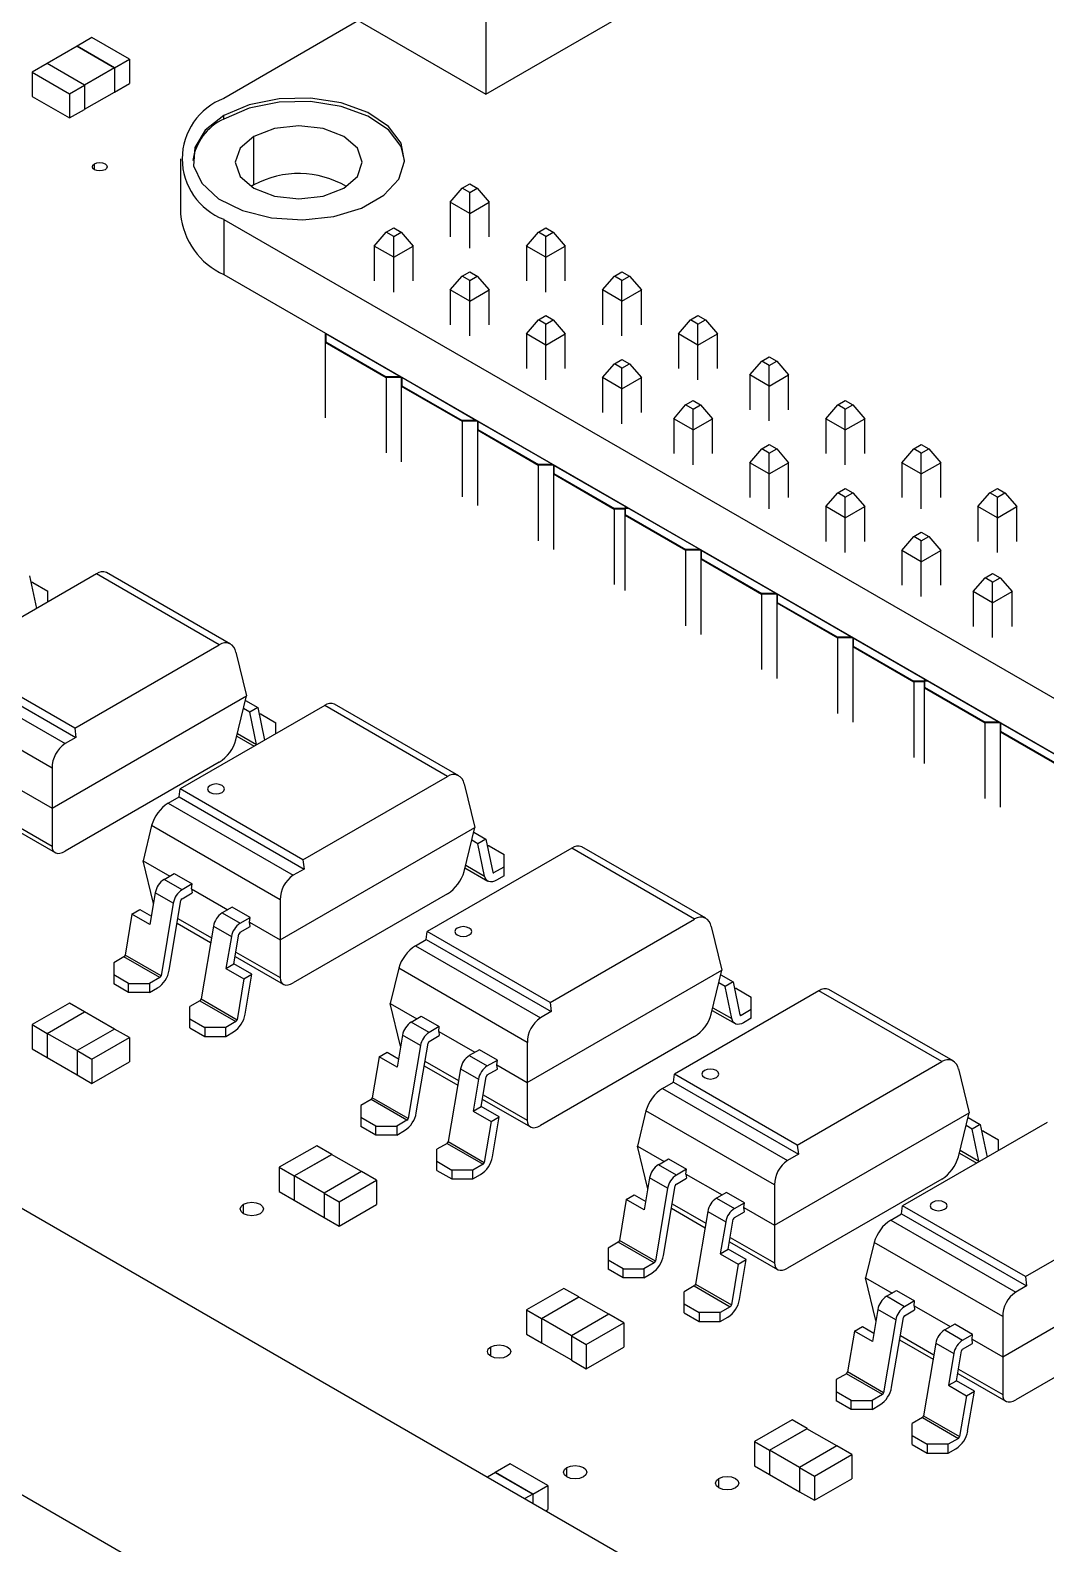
# Model space of a CAD drawing. Header units: millimetres. Extents: x -120 to 67, y -49 to 66.
# Drawn here: x -42.33 to -18.35, y -28.8 to 6.96 of the extents above; entities that cross this region are included whole.
import ezdxf

# ---------------------------------------------------------------- set-up
doc = ezdxf.new("R2010")
doc.units = ezdxf.units.MM

msp = doc.modelspace()

# ---------------------------------------------------------------- linework, layer by layer
at = {"color": 7, "linetype": 'Continuous', "lineweight": 25}
for p, q in [((-31.571, 5.448), (-25.914, 8.714)), ((-34.577, 7.183), (-37.759, 5.346)), ((-35.107, 7.489), (-31.571, 5.448)), ((-31.571, 7.489), (-31.571, 5.448)), ((-41.227, 6.576), (-41.933, 6.168)), ((-40.874, 6.781), (-41.227, 6.577)), ((-41.227, 6.577), (-40.344, 6.067)), ((-41.227, 6.577), (-41.227, 6.575)), ((-40.344, 6.066), (-41.227, 6.576)), ((-39.99, 6.271), (-40.874, 6.781)), ((-41.935, 6.169), (-42.288, 5.965)), ((-41.051, 5.659), (-41.935, 6.169)), ((-40.344, 6.067), (-39.99, 6.271)), ((-39.99, 6.271), (-39.99, 5.699)), ((-42.288, 5.965), (-42.288, 5.393)), ((-42.288, 5.965), (-41.404, 5.455)), ((-40.344, 6.066), (-41.051, 5.659)), ((-40.344, 6.067), (-40.344, 5.495)), ((-40.344, 6.066), (-40.344, 5.496)), ((-42.288, 5.393), (-41.404, 4.883)), ((-41.404, 5.455), (-41.051, 5.659)), ((-41.404, 5.455), (-41.404, 4.883)), ((-41.051, 5.659), (-41.051, 5.087)), ((-41.051, 5.088), (-40.344, 5.496)), ((-40.344, 5.495), (-39.99, 5.699)), ((-40.344, 5.496), (-40.344, 5.495)), ((-41.404, 4.883), (-41.051, 5.087)), ((-37.759, 4.856), (-37.759, 4.938)), ((-37.051, 3.305), (-37.051, 4.448)), ((-40.814, 3.66), (-40.814, 3.803)), ((-38.784, 3.917), (-38.784, 2.611)), ((-37.051, 3.305), (-37.118, 3.264)), ((-32.412, 2.895), (-32.129, 3.222)), ((-32.129, 3.222), (-31.952, 3.324)), ((-31.952, 3.12), (-32.129, 3.222)), ((-31.952, 3.324), (-31.775, 3.222)), ((-31.952, 3.12), (-31.775, 3.222)), ((-31.775, 3.222), (-31.493, 2.895)), ((-31.952, 2.63), (-32.412, 2.895)), ((-32.412, 2.895), (-32.412, 2.071)), ((-31.952, 1.806), (-31.952, 3.12)), ((-31.952, 2.63), (-31.493, 2.895)), ((-31.493, 2.071), (-31.493, 2.895)), ((-37.759, 2.488), (6.082, -22.82)), ((-37.759, 2.488), (-37.759, 1.182)), ((-34.208, 1.858), (-33.925, 2.185)), ((-33.925, 2.185), (-33.748, 2.287)), ((-33.748, 2.083), (-33.925, 2.185)), ((-33.748, 2.287), (-33.571, 2.185)), ((-33.748, 2.083), (-33.571, 2.185)), ((-33.571, 2.185), (-33.289, 1.858)), ((-30.616, 1.858), (-30.333, 2.185)), ((-30.333, 2.185), (-30.156, 2.287)), ((-30.156, 2.083), (-30.333, 2.185)), ((-30.156, 2.287), (-29.979, 2.185)), ((-30.156, 2.083), (-29.979, 2.185)), ((-29.979, 2.185), (-29.697, 1.858)), ((-33.748, 1.593), (-34.208, 1.858)), ((-34.208, 1.858), (-34.208, 1.034)), ((-33.748, 0.769), (-33.748, 2.083)), ((-33.748, 1.593), (-33.289, 1.858)), ((-33.289, 1.034), (-33.289, 1.858)), ((-30.156, 1.593), (-30.616, 1.858)), ((-30.616, 1.858), (-30.616, 1.034)), ((-30.156, 0.769), (-30.156, 2.083)), ((-30.156, 1.593), (-29.697, 1.858)), ((-29.697, 1.034), (-29.697, 1.858)), ((-37.759, 1.182), (6.082, -24.127)), ((-32.412, 0.822), (-32.129, 1.148)), ((-32.129, 1.148), (-31.952, 1.25)), ((-31.952, 1.046), (-32.129, 1.148)), ((-31.952, 1.25), (-31.775, 1.148)), ((-31.952, 1.046), (-31.775, 1.148)), ((-31.775, 1.148), (-31.493, 0.822)), ((-28.82, 0.822), (-28.537, 1.148)), ((-28.537, 1.148), (-28.36, 1.25)), ((-28.36, 1.046), (-28.537, 1.148)), ((-28.36, 1.25), (-28.183, 1.148)), ((-28.36, 1.046), (-28.183, 1.148)), ((-28.183, 1.148), (-27.9, 0.822)), ((-31.952, 0.556), (-32.412, 0.822)), ((-32.412, 0.822), (-32.412, -0.003)), ((-31.952, -0.268), (-31.952, 1.046)), ((-31.952, 0.556), (-31.493, 0.822)), ((-31.493, -0.003), (-31.493, 0.822)), ((-28.36, 0.556), (-28.82, 0.822)), ((-28.82, 0.822), (-28.82, -0.003)), ((-28.36, -0.268), (-28.36, 1.046)), ((-28.36, 0.556), (-27.9, 0.822)), ((-27.9, -0.003), (-27.9, 0.822)), ((-30.616, -0.215), (-30.333, 0.111)), ((-30.333, 0.111), (-30.156, 0.213)), ((-30.156, 0.009), (-30.333, 0.111)), ((-30.156, 0.213), (-29.979, 0.111)), ((-30.156, 0.009), (-29.979, 0.111)), ((-30.156, -1.305), (-30.156, 0.009)), ((-29.979, 0.111), (-29.697, -0.215)), ((-27.024, -0.215), (-26.741, 0.111)), ((-26.741, 0.111), (-26.564, 0.213)), ((-26.564, 0.009), (-26.741, 0.111)), ((-26.564, 0.213), (-26.387, 0.111)), ((-26.564, 0.009), (-26.387, 0.111)), ((-26.564, -1.305), (-26.564, 0.009)), ((-26.387, 0.111), (-26.104, -0.215)), ((-35.365, -0.208), (-35.365, -2.202)), ((-35.365, -0.208), (-35.358, -0.212)), ((-33.562, -1.249), (-35.355, -0.214)), ((-35.355, -0.214), (-35.355, -0.405)), ((-35.355, -0.214), (-35.348, -0.218)), ((-35.185, -0.304), (-35.192, -0.308)), ((-30.156, -0.481), (-30.616, -0.215)), ((-30.616, -0.215), (-30.616, -1.04)), ((-30.156, -0.481), (-29.697, -0.215)), ((-29.697, -1.04), (-29.697, -0.215)), ((-26.564, -0.481), (-27.024, -0.215)), ((-27.024, -0.215), (-27.024, -1.04)), ((-26.564, -0.481), (-26.104, -0.215)), ((-26.104, -1.04), (-26.104, -0.215)), ((-35.355, -0.405), (-35.365, -0.416)), ((-35.365, -0.416), (-33.928, -1.245)), ((-35.355, -0.405), (-33.924, -1.231)), ((-28.82, -1.252), (-28.537, -0.926)), ((-28.537, -0.926), (-28.36, -0.823)), ((-28.36, -1.028), (-28.537, -0.926)), ((-28.36, -0.823), (-28.183, -0.926)), ((-28.36, -1.028), (-28.183, -0.926)), ((-28.36, -2.342), (-28.36, -1.028)), ((-28.183, -0.926), (-27.9, -1.252)), ((-25.341, -1.187), (-25.058, -0.86)), ((-25.058, -0.86), (-24.881, -0.758)), ((-24.881, -0.962), (-25.058, -0.86)), ((-24.881, -0.758), (-24.704, -0.86)), ((-24.881, -0.962), (-24.704, -0.86)), ((-24.881, -2.276), (-24.881, -0.962)), ((-24.704, -0.86), (-24.422, -1.187)), ((-33.924, -1.231), (-33.928, -1.245)), ((-33.569, -1.245), (-33.928, -1.245)), ((-33.928, -1.245), (-33.928, -3.031)), ((-33.593, -1.231), (-33.924, -1.231)), ((-33.569, -1.245), (-33.569, -3.239)), ((-31.766, -2.286), (-33.559, -1.251)), ((-33.559, -1.251), (-33.559, -1.442)), ((-33.559, -1.251), (-33.552, -1.255)), ((-28.36, -1.517), (-28.82, -1.252)), ((-28.82, -1.252), (-28.82, -2.076)), ((-28.36, -1.517), (-27.9, -1.252)), ((-27.9, -2.076), (-27.9, -1.252)), ((-24.881, -1.452), (-25.341, -1.187)), ((-25.341, -1.187), (-25.341, -2.011)), ((-24.881, -1.452), (-24.422, -1.187)), ((-24.422, -2.011), (-24.422, -1.187)), ((-33.559, -1.442), (-33.569, -1.453)), ((-33.569, -1.453), (-32.132, -2.282)), ((-33.559, -1.442), (-32.128, -2.268)), ((-27.137, -2.224), (-26.854, -1.897)), ((-26.854, -1.897), (-26.677, -1.795)), ((-26.677, -1.999), (-26.854, -1.897)), ((-26.677, -1.795), (-26.5, -1.897)), ((-26.677, -1.999), (-26.5, -1.897)), ((-26.677, -3.313), (-26.677, -1.999)), ((-26.5, -1.897), (-26.218, -2.224)), ((-23.545, -2.224), (-23.262, -1.897)), ((-23.262, -1.897), (-23.085, -1.795)), ((-23.085, -1.999), (-23.262, -1.897)), ((-23.085, -1.795), (-22.908, -1.897)), ((-23.085, -1.999), (-22.908, -1.897)), ((-23.085, -3.313), (-23.085, -1.999)), ((-22.908, -1.897), (-22.625, -2.224)), ((-32.128, -2.268), (-32.132, -2.282)), ((-31.773, -2.282), (-32.132, -2.282)), ((-32.132, -2.282), (-32.132, -4.068)), ((-31.797, -2.268), (-32.128, -2.268)), ((-31.773, -2.282), (-31.773, -4.276)), ((-31.763, -2.479), (-31.773, -2.489)), ((-31.773, -2.489), (-30.336, -3.319)), ((-29.97, -3.323), (-31.763, -2.288)), ((-31.763, -2.288), (-31.763, -2.479)), ((-31.763, -2.288), (-31.756, -2.292)), ((-31.763, -2.479), (-30.332, -3.305)), ((-26.677, -2.489), (-27.137, -2.224)), ((-27.137, -2.224), (-27.137, -3.048)), ((-26.677, -2.489), (-26.218, -2.224)), ((-26.218, -3.048), (-26.218, -2.224)), ((-23.085, -2.489), (-23.545, -2.224)), ((-23.545, -2.224), (-23.545, -3.048)), ((-23.085, -2.489), (-22.625, -2.224)), ((-22.625, -3.048), (-22.625, -2.224)), ((-25.058, -2.934), (-24.881, -2.832)), ((-24.881, -2.832), (-24.704, -2.934)), ((-21.466, -2.934), (-21.289, -2.832)), ((-21.289, -2.832), (-21.112, -2.934)), ((-25.341, -3.261), (-25.058, -2.934)), ((-24.881, -3.036), (-25.058, -2.934)), ((-24.881, -3.036), (-24.704, -2.934)), ((-24.881, -4.35), (-24.881, -3.036)), ((-24.704, -2.934), (-24.422, -3.261)), ((-21.749, -3.261), (-21.466, -2.934)), ((-21.289, -3.036), (-21.466, -2.934)), ((-21.289, -3.036), (-21.112, -2.934)), ((-21.289, -4.35), (-21.289, -3.036)), ((-21.112, -2.934), (-20.829, -3.261)), ((-30.332, -3.305), (-30.336, -3.319)), ((-29.977, -3.319), (-30.336, -3.319)), ((-30.336, -3.319), (-30.336, -5.105)), ((-30.001, -3.305), (-30.332, -3.305)), ((-29.977, -3.319), (-29.977, -5.312)), ((-29.967, -3.516), (-29.977, -3.526)), ((-29.977, -3.526), (-28.54, -4.356)), ((-29.967, -3.325), (-29.967, -3.516)), ((-29.967, -3.325), (-29.959, -3.329)), ((-26.491, -5.331), (-29.967, -3.325)), ((-29.967, -3.516), (-28.536, -4.342)), ((-24.881, -3.526), (-25.341, -3.261)), ((-25.341, -3.261), (-25.341, -4.085)), ((-24.881, -3.526), (-24.422, -3.261)), ((-24.422, -4.085), (-24.422, -3.261)), ((-21.289, -3.526), (-21.749, -3.261)), ((-21.749, -3.261), (-21.749, -4.085)), ((-21.289, -3.526), (-20.829, -3.261)), ((-20.829, -4.085), (-20.829, -3.261)), ((-23.262, -3.971), (-23.085, -3.869)), ((-23.085, -3.869), (-22.908, -3.971)), ((-19.67, -3.971), (-19.493, -3.869)), ((-19.493, -3.869), (-19.316, -3.971)), ((-23.545, -4.297), (-23.262, -3.971)), ((-23.085, -4.073), (-23.262, -3.971)), ((-23.085, -4.073), (-22.908, -3.971)), ((-23.085, -5.387), (-23.085, -4.073)), ((-22.908, -3.971), (-22.625, -4.297)), ((-19.953, -4.297), (-19.67, -3.971)), ((-19.493, -4.073), (-19.67, -3.971)), ((-19.493, -4.073), (-19.316, -3.971)), ((-19.493, -5.387), (-19.493, -4.073)), ((-19.316, -3.971), (-19.033, -4.297)), ((-28.536, -4.342), (-28.54, -4.356)), ((-28.294, -4.356), (-28.54, -4.356)), ((-28.54, -4.356), (-28.54, -6.142)), ((-28.205, -4.342), (-28.536, -4.342)), ((-28.294, -4.356), (-28.294, -6.284)), ((-28.284, -4.487), (-28.294, -4.498)), ((-28.294, -4.498), (-26.857, -5.327)), ((-28.284, -4.296), (-28.284, -4.487)), ((-28.284, -4.296), (-28.277, -4.3)), ((-28.284, -4.487), (-26.853, -5.313)), ((-28.114, -4.386), (-28.121, -4.39)), ((-28.001, -4.451), (-28.008, -4.455)), ((-23.085, -4.563), (-23.545, -4.297)), ((-23.545, -4.297), (-23.545, -5.122)), ((-23.085, -4.563), (-22.625, -4.297)), ((-22.625, -5.122), (-22.625, -4.297)), ((-19.493, -4.563), (-19.953, -4.297)), ((-19.953, -4.297), (-19.953, -5.122)), ((-19.493, -4.563), (-19.033, -4.297)), ((-19.033, -5.122), (-19.033, -4.297)), ((-21.466, -5.008), (-21.289, -4.906)), ((-21.289, -4.906), (-21.112, -5.008)), ((-26.853, -5.313), (-26.857, -5.327)), ((-26.498, -5.327), (-26.857, -5.327)), ((-26.857, -5.327), (-26.857, -7.113)), ((-26.522, -5.313), (-26.853, -5.313)), ((-26.498, -5.327), (-26.498, -7.321)), ((-24.695, -6.368), (-26.488, -5.333)), ((-26.488, -5.333), (-26.488, -5.524)), ((-26.488, -5.333), (-26.48, -5.337)), ((-21.749, -5.334), (-21.466, -5.008)), ((-21.289, -5.6), (-21.749, -5.334)), ((-21.749, -5.334), (-21.749, -6.159)), ((-21.289, -5.11), (-21.466, -5.008)), ((-21.289, -5.11), (-21.112, -5.008)), ((-21.289, -6.424), (-21.289, -5.11)), ((-21.289, -5.6), (-20.829, -5.334)), ((-21.112, -5.008), (-20.829, -5.334)), ((-20.829, -6.159), (-20.829, -5.334)), ((-26.488, -5.524), (-26.498, -5.535)), ((-26.498, -5.535), (-25.061, -6.364)), ((-26.488, -5.524), (-25.057, -6.35)), ((-40.768, -5.888), (-44.18, -7.858)), ((-42.348, -5.936), (-42.187, -6.707)), ((-37.867, -7.562), (-40.768, -5.888)), ((-37.602, -7.546), (-40.532, -5.855)), ((-20.066, -6.306), (-19.783, -5.979)), ((-19.783, -5.979), (-19.606, -5.877)), ((-19.606, -6.081), (-19.783, -5.979)), ((-19.606, -5.877), (-19.429, -5.979)), ((-19.606, -6.081), (-19.429, -5.979)), ((-19.429, -5.979), (-19.146, -6.306)), ((-42.27, -6.096), (-42.315, -6.096)), ((-42.27, -6.096), (-41.917, -6.3)), ((-41.917, -6.551), (-41.917, -6.3)), ((-25.057, -6.35), (-25.061, -6.364)), ((-24.702, -6.364), (-25.061, -6.364)), ((-25.061, -6.364), (-25.061, -8.15)), ((-24.726, -6.35), (-25.057, -6.35)), ((-24.702, -6.364), (-24.702, -8.358)), ((-22.899, -7.405), (-24.692, -6.37)), ((-24.692, -6.37), (-24.692, -6.561)), ((-24.692, -6.37), (-24.684, -6.374)), ((-19.606, -6.571), (-20.066, -6.306)), ((-20.066, -6.306), (-20.066, -7.13)), ((-19.606, -7.395), (-19.606, -6.081)), ((-19.606, -6.571), (-19.146, -6.306)), ((-19.146, -7.13), (-19.146, -6.306)), ((-24.692, -6.561), (-24.702, -6.571)), ((-24.702, -6.571), (-23.265, -7.401)), ((-24.692, -6.561), (-23.261, -7.387)), ((-23.261, -7.387), (-23.265, -7.401)), ((-22.905, -7.401), (-23.265, -7.401)), ((-23.265, -7.401), (-23.265, -9.187)), ((-22.93, -7.387), (-23.261, -7.387)), ((-22.905, -7.401), (-22.905, -9.394)), ((-19.42, -9.413), (-22.895, -7.407)), ((-22.895, -7.407), (-22.895, -7.598)), ((-22.895, -7.407), (-22.888, -7.411)), ((-41.28, -9.533), (-44.18, -7.858)), ((-41.28, -9.533), (-37.867, -7.562)), ((-37.474, -7.737), (-37.222, -8.773)), ((-22.895, -7.598), (-22.905, -7.608)), ((-22.905, -7.608), (-21.469, -8.438)), ((-22.895, -7.598), (-21.464, -8.424)), ((-44.461, -8.196), (-41.51, -9.899)), ((-44.205, -8.048), (-41.255, -9.751)), ((-21.464, -8.424), (-21.469, -8.438)), ((-21.223, -8.438), (-21.469, -8.438)), ((-21.469, -8.438), (-21.469, -10.224)), ((-21.134, -8.424), (-21.464, -8.424)), ((-21.223, -8.438), (-21.223, -10.366)), ((-21.213, -8.569), (-21.223, -8.58)), ((-21.223, -8.58), (-19.786, -9.409)), ((-21.213, -8.378), (-21.213, -8.569)), ((-21.213, -8.378), (-21.205, -8.382)), ((-21.213, -8.569), (-19.782, -9.395)), ((-21.043, -8.468), (-21.05, -8.472)), ((-20.93, -8.533), (-20.937, -8.537)), ((-41.818, -10.477), (-44.854, -8.724)), ((-41.818, -11.427), (-37.222, -8.773)), ((-37.474, -9.81), (-37.222, -8.773)), ((-37.248, -8.88), (-36.96, -9.046)), ((-35.379, -8.998), (-38.792, -10.969)), ((-37.148, -9.155), (-37.294, -9.07)), ((-36.96, -9.046), (-37.148, -9.155)), ((-36.989, -9.916), (-37.148, -9.155)), ((-36.96, -9.046), (-36.799, -9.818)), ((-36.882, -9.206), (-36.927, -9.206)), ((-36.882, -9.206), (-36.529, -9.41)), ((-32.479, -10.673), (-35.379, -8.998)), ((-32.214, -10.657), (-35.144, -8.965)), ((-41.28, -9.533), (-41.255, -9.751)), ((-36.529, -9.662), (-36.529, -9.41)), ((-19.782, -9.395), (-19.786, -9.409)), ((-19.427, -9.409), (-19.786, -9.409)), ((-19.786, -9.409), (-19.786, -11.195)), ((-19.451, -9.395), (-19.782, -9.395)), ((-19.427, -9.409), (-19.427, -11.403)), ((-19.417, -9.606), (-19.427, -9.617)), ((-19.427, -9.617), (-17.99, -10.446)), ((-17.624, -10.45), (-19.417, -9.415)), ((-19.417, -9.415), (-19.417, -9.606)), ((-19.417, -9.415), (-19.409, -9.419)), ((-19.417, -9.606), (-17.986, -10.432)), ((-41.255, -9.751), (-41.51, -9.899)), ((-37.453, -9.722), (-37.043, -9.959)), ((-37.437, -9.658), (-36.989, -9.916)), ((-36.987, -9.926), (-36.989, -9.916)), ((-37.867, -10.339), (-41.51, -12.442)), ((-41.818, -10.477), (-41.818, -12.318)), ((-35.892, -12.643), (-32.479, -10.673)), ((-42.539, -11.01), (-41.818, -11.427)), ((-38.817, -11.158), (-38.792, -10.969)), ((-35.892, -12.643), (-38.792, -10.969)), ((-32.086, -10.847), (-31.833, -11.884)), ((-39.073, -11.306), (-38.817, -11.158)), ((-39.073, -11.306), (-36.122, -13.009)), ((-38.817, -11.158), (-35.867, -12.862)), ((-42.863, -11.714), (-41.818, -12.318)), ((-42.881, -11.82), (-41.746, -12.475)), ((-39.466, -11.835), (-39.668, -12.667)), ((-36.43, -13.588), (-39.466, -11.835)), ((-36.43, -14.537), (-31.833, -11.884)), ((-32.086, -12.92), (-31.833, -11.884)), ((-31.859, -11.991), (-31.572, -12.157)), ((-31.572, -12.157), (-31.76, -12.265)), ((-31.572, -12.157), (-31.409, -12.936)), ((-29.542, -12.368), (-32.955, -14.338)), ((-31.76, -12.265), (-31.906, -12.181)), ((-31.601, -13.027), (-31.76, -12.265)), ((-31.494, -12.317), (-31.538, -12.317)), ((-31.494, -12.317), (-31.141, -12.521)), ((-26.642, -14.043), (-29.542, -12.368)), ((-26.377, -14.026), (-29.307, -12.335)), ((-39.668, -12.667), (-39.039, -13.031)), ((-39.422, -13.678), (-39.668, -12.667)), ((-35.867, -12.862), (-36.122, -13.009)), ((-35.892, -12.643), (-35.867, -12.862)), ((-32.065, -12.833), (-31.524, -13.145)), ((-32.049, -12.768), (-31.601, -13.027)), ((-31.381, -12.946), (-31.141, -12.807)), ((-31.141, -13.019), (-31.141, -12.521)), ((-39.172, -13.107), (-38.934, -12.97)), ((-38.747, -13.352), (-39.172, -13.107)), ((-38.934, -12.97), (-38.51, -13.215)), ((-38.51, -13.215), (-38.747, -13.352)), ((-38.523, -13.329), (-38.51, -13.215)), ((-31.411, -12.929), (-31.381, -12.946)), ((-31.141, -13.019), (-31.324, -13.125)), ((-39.379, -13.421), (-39.506, -14.173)), ((-38.955, -13.665), (-39.379, -13.421)), ((-38.747, -13.565), (-38.51, -13.427)), ((-38.523, -13.329), (-37.667, -13.823)), ((-38.523, -13.329), (-38.51, -13.427)), ((-36.43, -13.588), (-36.43, -15.428)), ((-32.479, -13.449), (-36.122, -15.553)), ((-39.93, -13.928), (-40.093, -14.895)), ((-39.93, -13.928), (-39.742, -13.82)), ((-39.506, -14.173), (-39.93, -13.928)), ((-39.742, -13.82), (-39.472, -13.975)), ((-38.955, -13.665), (-39.244, -15.385)), ((-39.052, -15.255), (-38.775, -13.606)), ((-37.562, -13.762), (-37.8, -13.899)), ((-37.8, -13.899), (-37.376, -14.144)), ((-37.138, -14.007), (-37.562, -13.762)), ((-38.865, -14.139), (-38.072, -14.596)), ((-38.847, -14.033), (-38.054, -14.49)), ((-38.007, -14.212), (-38.297, -15.932)), ((-38.007, -14.212), (-37.583, -14.457)), ((-37.376, -14.144), (-37.138, -14.007)), ((-37.376, -14.356), (-37.138, -14.219)), ((-37.151, -14.121), (-37.138, -14.007)), ((-37.151, -14.121), (-36.43, -14.537)), ((-37.138, -14.219), (-37.151, -14.121)), ((-30.054, -16.013), (-26.642, -14.043)), ((-26.249, -14.217), (-25.996, -15.253)), ((-37.583, -14.457), (-37.71, -15.21)), ((-37.522, -15.102), (-37.403, -14.398)), ((-33.236, -14.676), (-32.98, -14.528)), ((-32.98, -14.528), (-32.955, -14.338)), ((-32.98, -14.528), (-30.03, -16.231)), ((-30.054, -16.013), (-32.955, -14.338)), ((-40.12, -14.937), (-40.361, -15.076)), ((-39.272, -15.427), (-40.12, -14.937)), ((-39.244, -15.385), (-40.093, -14.895)), ((-37.493, -14.931), (-36.358, -15.586)), ((-37.475, -14.825), (-36.43, -15.428)), ((-33.236, -14.676), (-30.285, -16.379)), ((-40.361, -15.076), (-40.361, -15.574)), ((-40.008, -15.566), (-40.361, -15.362)), ((-37.71, -15.21), (-37.522, -15.102)), ((-37.71, -15.21), (-37.285, -15.455)), ((-37.097, -15.346), (-37.522, -15.102)), ((-37.285, -15.455), (-37.097, -15.346)), ((-37.256, -16.291), (-37.097, -15.346)), ((-33.628, -15.205), (-33.831, -16.037)), ((-30.593, -16.957), (-33.628, -15.205)), ((-30.593, -17.907), (-25.996, -15.253)), ((-26.249, -16.29), (-25.996, -15.253)), ((-26.022, -15.36), (-25.735, -15.526)), ((-40.008, -15.778), (-40.361, -15.574)), ((-40.008, -15.566), (-39.513, -15.566)), ((-40.008, -15.778), (-40.008, -15.566)), ((-39.272, -15.427), (-39.513, -15.566)), ((-39.513, -15.566), (-39.513, -15.778)), ((-39.513, -15.778), (-39.329, -15.672)), ((-37.285, -15.455), (-37.448, -16.422)), ((-25.923, -15.635), (-26.069, -15.551)), ((-25.735, -15.526), (-25.923, -15.635)), ((-25.764, -16.396), (-25.923, -15.635)), ((-25.735, -15.526), (-25.572, -16.305)), ((-25.657, -15.686), (-25.701, -15.686)), ((-25.657, -15.686), (-25.303, -15.89)), ((-20.54, -17.396), (-23.47, -15.705)), ((-41.404, -16.029), (-42.288, -16.539)), ((-41.051, -16.233), (-41.404, -16.029)), ((-39.513, -15.778), (-40.008, -15.778)), ((-38.324, -15.974), (-38.565, -16.113)), ((-38.324, -15.974), (-37.476, -16.464)), ((-38.297, -15.932), (-37.448, -16.422)), ((-33.831, -16.037), (-33.202, -16.4)), ((-33.585, -17.048), (-33.831, -16.037)), ((-30.054, -16.013), (-30.03, -16.231)), ((-23.705, -15.738), (-27.118, -17.708)), ((-25.303, -16.389), (-25.303, -15.89)), ((-20.804, -17.412), (-23.705, -15.738)), ((-41.935, -16.744), (-41.051, -16.233)), ((-41.934, -16.744), (-41.051, -16.235)), ((-41.051, -16.233), (-41.051, -16.235)), ((-40.345, -16.642), (-41.051, -16.235)), ((-38.565, -16.611), (-38.565, -16.113)), ((-38.565, -16.399), (-38.212, -16.603)), ((-33.334, -16.477), (-33.097, -16.34)), ((-33.097, -16.34), (-32.673, -16.585)), ((-30.03, -16.231), (-30.285, -16.379)), ((-26.227, -16.203), (-25.687, -16.514)), ((-26.212, -16.138), (-25.764, -16.396)), ((-25.573, -16.299), (-25.544, -16.315)), ((-25.544, -16.315), (-25.303, -16.176)), ((-25.303, -16.389), (-25.487, -16.495)), ((-42.288, -16.539), (-42.288, -17.111)), ((-42.288, -16.539), (-41.935, -16.744)), ((-41.935, -16.744), (-41.935, -17.315)), ((-41.227, -17.152), (-41.934, -16.744)), ((-41.934, -16.744), (-41.934, -17.315)), ((-40.344, -16.642), (-41.227, -17.152)), ((-39.99, -16.846), (-40.344, -16.642)), ((-38.565, -16.611), (-38.212, -16.815)), ((-38.212, -16.603), (-38.212, -16.815)), ((-37.717, -16.603), (-38.212, -16.603)), ((-37.476, -16.464), (-37.717, -16.603)), ((-37.717, -16.815), (-37.717, -16.603)), ((-37.717, -16.815), (-37.533, -16.709)), ((-33.542, -16.79), (-33.668, -17.543)), ((-33.118, -17.035), (-33.542, -16.79)), ((-32.91, -16.722), (-33.334, -16.477)), ((-32.673, -16.585), (-32.91, -16.722)), ((-32.91, -16.934), (-32.673, -16.797)), ((-32.686, -16.698), (-32.673, -16.585)), ((-32.686, -16.698), (-31.83, -17.192)), ((-32.686, -16.698), (-32.673, -16.797)), ((-42.288, -17.111), (-41.935, -17.315)), ((-41.227, -17.152), (-40.874, -17.356)), ((-41.227, -17.152), (-41.227, -17.723)), ((-40.874, -17.356), (-39.99, -16.846)), ((-39.99, -16.846), (-39.99, -17.417)), ((-38.212, -16.815), (-37.717, -16.815)), ((-33.118, -17.035), (-33.407, -18.755)), ((-33.215, -18.624), (-32.938, -16.976)), ((-31.725, -17.132), (-31.963, -17.269)), ((-31.301, -17.377), (-31.725, -17.132)), ((-30.593, -16.957), (-30.593, -18.798)), ((-26.642, -16.819), (-30.285, -18.922)), ((-41.935, -17.315), (-41.934, -17.315)), ((-41.934, -17.315), (-41.227, -17.723)), ((-40.874, -17.356), (-40.874, -17.927)), ((-40.874, -17.927), (-39.99, -17.417)), ((-34.093, -17.298), (-34.255, -18.265)), ((-34.093, -17.298), (-33.905, -17.189)), ((-33.668, -17.543), (-34.093, -17.298)), ((-33.905, -17.189), (-33.635, -17.345)), ((-33.027, -17.508), (-32.235, -17.966)), ((-33.01, -17.402), (-32.217, -17.86)), ((-31.963, -17.269), (-31.538, -17.514)), ((-31.538, -17.514), (-31.301, -17.377)), ((-31.314, -17.49), (-31.301, -17.377)), ((-31.314, -17.49), (-30.593, -17.907)), ((-31.301, -17.589), (-31.314, -17.49)), ((-24.217, -19.383), (-20.804, -17.412)), ((-41.227, -17.723), (-40.874, -17.927)), ((-32.17, -17.582), (-32.459, -19.302)), ((-32.17, -17.582), (-31.746, -17.827)), ((-31.746, -17.827), (-31.872, -18.58)), ((-31.684, -18.471), (-31.566, -17.768)), ((-31.538, -17.726), (-31.301, -17.589)), ((-27.143, -17.898), (-27.118, -17.708)), ((-24.217, -19.383), (-27.118, -17.708)), ((-20.411, -17.586), (-20.159, -18.623)), ((-31.638, -18.194), (-30.593, -18.798)), ((-27.398, -18.045), (-27.143, -17.898)), ((-27.398, -18.045), (-24.448, -19.749)), ((-27.143, -17.898), (-24.192, -19.601)), ((-46.669, -18.488), (-18.384, -34.816)), ((-34.283, -18.307), (-34.524, -18.446)), ((-34.524, -18.446), (-34.524, -18.944)), ((-33.435, -18.797), (-34.283, -18.307)), ((-33.407, -18.755), (-34.255, -18.265)), ((-31.872, -18.58), (-31.684, -18.471)), ((-31.872, -18.58), (-31.448, -18.825)), ((-31.26, -18.716), (-31.684, -18.471)), ((-31.656, -18.3), (-30.521, -18.956)), ((-27.791, -18.574), (-27.994, -19.407)), ((-24.755, -20.327), (-27.791, -18.574)), ((-34.17, -18.936), (-34.524, -18.732)), ((-34.17, -19.148), (-34.524, -18.944)), ((-34.17, -19.148), (-34.17, -18.936)), ((-34.17, -18.936), (-33.675, -18.936)), ((-33.435, -18.797), (-33.675, -18.936)), ((-33.675, -18.936), (-33.675, -19.148)), ((-31.448, -18.825), (-31.611, -19.792)), ((-31.448, -18.825), (-31.26, -18.716)), ((-31.419, -19.661), (-31.26, -18.716)), ((-24.755, -21.276), (-20.159, -18.623)), ((-18.317, -18.848), (-21.73, -20.819)), ((-20.411, -19.66), (-20.159, -18.623)), ((-20.086, -19.005), (-20.231, -18.92)), ((-20.185, -18.73), (-19.897, -18.896)), ((-19.897, -18.896), (-20.086, -19.005)), ((-19.897, -18.896), (-19.736, -19.668)), ((-33.675, -19.148), (-34.17, -19.148)), ((-33.675, -19.148), (-33.492, -19.042)), ((-32.459, -19.302), (-31.611, -19.792)), ((-19.927, -19.766), (-20.086, -19.005)), ((-19.82, -19.056), (-19.864, -19.056)), ((-19.82, -19.056), (-19.466, -19.26)), ((-19.466, -19.512), (-19.466, -19.26)), ((-35.567, -19.399), (-36.451, -19.909)), ((-36.097, -20.113), (-35.213, -19.603)), ((-36.097, -20.114), (-35.214, -19.604)), ((-35.213, -19.603), (-35.567, -19.399)), ((-34.508, -20.012), (-35.214, -19.604)), ((-35.213, -19.603), (-35.213, -19.605)), ((-32.487, -19.344), (-32.728, -19.483)), ((-32.728, -19.981), (-32.728, -19.483)), ((-32.487, -19.344), (-31.639, -19.833)), ((-27.994, -19.407), (-27.365, -19.77)), ((-27.748, -20.417), (-27.994, -19.407)), ((-24.192, -19.601), (-24.448, -19.749)), ((-24.217, -19.383), (-24.192, -19.601)), ((-20.39, -19.572), (-19.98, -19.809)), ((-20.374, -19.508), (-19.927, -19.766)), ((-36.451, -19.909), (-36.097, -20.113)), ((-36.451, -19.909), (-36.451, -20.481)), ((-34.506, -20.011), (-35.39, -20.522)), ((-34.153, -20.215), (-34.506, -20.011)), ((-32.728, -19.768), (-32.374, -19.973)), ((-32.728, -19.981), (-32.374, -20.185)), ((-32.374, -19.973), (-32.374, -20.185)), ((-31.879, -19.973), (-32.374, -19.973)), ((-31.639, -19.833), (-31.879, -19.973)), ((-31.879, -20.185), (-31.879, -19.973)), ((-27.497, -19.847), (-27.26, -19.71)), ((-27.073, -20.092), (-27.497, -19.847)), ((-27.26, -19.71), (-26.835, -19.955)), ((-26.835, -19.955), (-27.073, -20.092)), ((-26.848, -20.068), (-26.835, -19.955)), ((-19.924, -19.776), (-19.927, -19.766)), ((-36.097, -20.113), (-36.097, -20.685)), ((-36.097, -20.114), (-36.097, -20.684)), ((-35.39, -20.522), (-36.097, -20.114)), ((-35.037, -20.726), (-34.153, -20.215)), ((-34.153, -20.215), (-34.153, -20.787)), ((-32.374, -20.185), (-31.879, -20.185)), ((-31.879, -20.185), (-31.696, -20.079)), ((-27.705, -20.16), (-27.831, -20.913)), ((-27.28, -20.405), (-27.705, -20.16)), ((-27.378, -21.994), (-27.101, -20.346)), ((-27.073, -20.304), (-26.835, -20.167)), ((-26.848, -20.068), (-25.993, -20.562)), ((-26.848, -20.068), (-26.835, -20.167)), ((-24.755, -20.327), (-24.755, -22.167)), ((-20.804, -20.189), (-24.448, -22.292)), ((-36.451, -20.481), (-36.097, -20.685)), ((-36.097, -20.684), (-35.39, -21.092)), ((-36.097, -20.685), (-36.097, -20.684)), ((-35.39, -20.522), (-35.037, -20.726)), ((-35.39, -20.522), (-35.39, -21.093)), ((-35.037, -20.726), (-35.037, -21.297)), ((-28.256, -20.668), (-28.418, -21.635)), ((-28.256, -20.668), (-28.068, -20.559)), ((-27.831, -20.913), (-28.256, -20.668)), ((-28.068, -20.559), (-27.798, -20.715)), ((-27.28, -20.405), (-27.57, -22.125)), ((-25.888, -20.502), (-26.126, -20.639)), ((-26.126, -20.639), (-25.701, -20.884)), ((-25.464, -20.747), (-25.888, -20.502)), ((-18.829, -22.493), (-15.416, -20.523)), ((-37.293, -21.005), (-37.293, -20.781)), ((-35.39, -21.093), (-35.037, -21.297)), ((-35.037, -21.297), (-34.153, -20.787)), ((-27.19, -20.878), (-26.397, -21.336)), ((-27.172, -20.772), (-26.38, -21.23)), ((-26.333, -20.952), (-26.622, -22.672)), ((-26.333, -20.952), (-25.909, -21.197)), ((-25.701, -20.884), (-25.464, -20.747)), ((-25.701, -21.096), (-25.464, -20.959)), ((-25.477, -20.86), (-25.464, -20.747)), ((-25.477, -20.86), (-24.755, -21.276)), ((-25.464, -20.959), (-25.477, -20.86)), ((-22.01, -21.156), (-21.755, -21.008)), ((-21.755, -21.008), (-21.73, -20.819)), ((-21.755, -21.008), (-18.804, -22.712)), ((-18.829, -22.493), (-21.73, -20.819)), ((-25.909, -21.197), (-26.035, -21.95)), ((-25.847, -21.841), (-25.729, -21.138)), ((-22.01, -21.156), (-19.06, -22.859)), ((-24.748, -37.919), (-53.033, -21.591)), ((-28.446, -21.677), (-28.687, -21.816)), ((-27.597, -22.166), (-28.446, -21.677)), ((-27.57, -22.125), (-28.418, -21.635)), ((-25.818, -21.67), (-24.683, -22.325)), ((-25.801, -21.564), (-24.755, -22.167)), ((-22.403, -21.685), (-22.606, -22.517)), ((-19.367, -23.437), (-22.403, -21.685)), ((-19.367, -24.387), (-14.771, -21.734)), ((-28.687, -21.816), (-28.687, -22.314)), ((-28.333, -22.305), (-28.687, -22.101)), ((-27.597, -22.166), (-27.838, -22.305)), ((-26.035, -21.95), (-25.847, -21.841)), ((-26.035, -21.95), (-25.611, -22.194)), ((-25.423, -22.086), (-25.847, -21.841)), ((-25.611, -22.194), (-25.423, -22.086)), ((-25.582, -23.031), (-25.423, -22.086)), ((-28.333, -22.518), (-28.687, -22.314)), ((-28.333, -22.305), (-27.838, -22.305)), ((-28.333, -22.518), (-28.333, -22.305)), ((-27.838, -22.518), (-28.333, -22.518)), ((-27.838, -22.305), (-27.838, -22.518)), ((-27.838, -22.518), (-27.655, -22.412)), ((-25.611, -22.194), (-25.774, -23.161)), ((-22.606, -22.517), (-21.976, -22.881)), ((-22.36, -23.528), (-22.606, -22.517)), ((-18.829, -22.493), (-18.804, -22.712)), ((-29.73, -22.769), (-30.614, -23.279)), ((-29.376, -22.973), (-29.73, -22.769)), ((-26.65, -22.713), (-26.891, -22.852)), ((-26.891, -23.35), (-26.891, -22.852)), ((-26.65, -22.713), (-25.801, -23.203)), ((-26.622, -22.672), (-25.774, -23.161)), ((-22.109, -22.957), (-21.872, -22.82)), ((-21.872, -22.82), (-21.447, -23.065)), ((-18.804, -22.712), (-19.06, -22.859)), ((-30.26, -23.483), (-29.376, -22.973)), ((-30.259, -23.483), (-29.377, -22.974)), ((-28.671, -23.382), (-29.377, -22.974)), ((-29.376, -22.973), (-29.376, -22.974)), ((-26.891, -23.138), (-26.537, -23.342)), ((-25.801, -23.203), (-26.042, -23.342)), ((-21.685, -23.202), (-22.109, -22.957)), ((-21.447, -23.065), (-21.685, -23.202)), ((-21.46, -23.179), (-21.447, -23.065)), ((-21.46, -23.179), (-20.605, -23.673)), ((-21.46, -23.179), (-21.447, -23.277)), ((-30.614, -23.279), (-30.614, -23.851)), ((-30.614, -23.279), (-30.26, -23.483)), ((-30.26, -23.483), (-30.26, -24.055)), ((-30.259, -23.483), (-30.259, -24.054)), ((-29.553, -23.891), (-30.259, -23.483)), ((-28.669, -23.381), (-29.553, -23.891)), ((-29.2, -24.095), (-28.316, -23.585)), ((-28.316, -23.585), (-28.669, -23.381)), ((-28.316, -23.585), (-28.316, -24.157)), ((-26.891, -23.35), (-26.537, -23.555)), ((-26.042, -23.342), (-26.537, -23.342)), ((-26.537, -23.342), (-26.537, -23.555)), ((-26.537, -23.555), (-26.042, -23.555)), ((-26.042, -23.555), (-26.042, -23.342)), ((-26.042, -23.555), (-25.858, -23.448)), ((-22.317, -23.27), (-22.443, -24.023)), ((-21.892, -23.515), (-22.317, -23.27)), ((-21.892, -23.515), (-22.182, -25.235)), ((-21.99, -25.105), (-21.713, -23.456)), ((-21.685, -23.415), (-21.447, -23.277)), ((-19.367, -23.437), (-19.367, -25.278)), ((-15.416, -23.299), (-19.06, -25.403)), ((-30.614, -23.851), (-30.26, -24.055)), ((-29.553, -23.891), (-29.2, -24.095)), ((-29.553, -23.891), (-29.553, -24.463)), ((-22.867, -23.778), (-23.03, -24.745)), ((-22.867, -23.778), (-22.679, -23.67)), ((-22.443, -24.023), (-22.867, -23.778)), ((-22.679, -23.67), (-22.41, -23.825)), ((-21.784, -23.883), (-20.991, -24.34)), ((-20.5, -23.612), (-20.737, -23.749)), ((-20.737, -23.749), (-20.313, -23.994)), ((-20.076, -23.857), (-20.5, -23.612)), ((-20.313, -23.994), (-20.076, -23.857)), ((-20.088, -23.971), (-20.076, -23.857)), ((-31.455, -24.375), (-31.455, -24.151)), ((-30.26, -24.055), (-30.259, -24.054)), ((-30.259, -24.054), (-29.553, -24.462)), ((-29.2, -24.095), (-29.2, -24.667)), ((-29.2, -24.667), (-28.316, -24.157)), ((-21.802, -23.989), (-21.009, -24.446)), ((-20.945, -24.062), (-21.234, -25.782)), ((-20.945, -24.062), (-20.52, -24.307)), ((-20.52, -24.307), (-20.647, -25.06)), ((-20.459, -24.951), (-20.341, -24.248)), ((-20.313, -24.206), (-20.076, -24.069)), ((-20.088, -23.971), (-19.367, -24.387)), ((-20.076, -24.069), (-20.088, -23.971)), ((-29.553, -24.463), (-29.2, -24.667)), ((-23.058, -24.787), (-23.299, -24.926)), ((-23.299, -24.926), (-23.299, -25.424)), ((-22.209, -25.277), (-23.058, -24.787)), ((-22.182, -25.235), (-23.03, -24.745)), ((-20.647, -25.06), (-20.459, -24.951)), ((-20.035, -25.196), (-20.459, -24.951)), ((-20.43, -24.781), (-19.295, -25.436)), ((-20.412, -24.675), (-19.367, -25.278)), ((-22.945, -25.416), (-23.299, -25.212)), ((-22.209, -25.277), (-22.45, -25.416)), ((-20.647, -25.06), (-20.223, -25.305)), ((-20.223, -25.305), (-20.386, -26.272)), ((-20.223, -25.305), (-20.035, -25.196)), ((-20.194, -26.141), (-20.035, -25.196)), ((-22.945, -25.628), (-23.299, -25.424)), ((-22.945, -25.416), (-22.45, -25.416)), ((-22.945, -25.628), (-22.945, -25.416)), ((-22.45, -25.628), (-22.945, -25.628)), ((-22.45, -25.416), (-22.45, -25.628)), ((-22.45, -25.628), (-22.266, -25.522)), ((-24.342, -25.879), (-25.226, -26.389)), ((-24.872, -26.594), (-23.988, -26.083)), ((-24.871, -26.594), (-23.989, -26.085)), ((-23.988, -26.083), (-24.342, -25.879)), ((-23.282, -26.492), (-23.989, -26.085)), ((-23.988, -26.083), (-23.988, -26.085)), ((-21.262, -25.824), (-21.503, -25.963)), ((-21.503, -26.461), (-21.503, -25.963)), ((-21.262, -25.824), (-20.413, -26.314)), ((-21.234, -25.782), (-20.386, -26.272)), ((-25.226, -26.389), (-25.226, -26.961)), ((-25.226, -26.389), (-24.872, -26.594)), ((-21.503, -26.249), (-21.149, -26.453)), ((-21.503, -26.461), (-21.149, -26.665)), ((-21.149, -26.453), (-21.149, -26.665)), ((-20.654, -26.453), (-21.149, -26.453)), ((-20.413, -26.314), (-20.654, -26.453)), ((-20.654, -26.665), (-20.654, -26.453)), ((-24.872, -26.594), (-24.872, -27.165)), ((-24.871, -26.594), (-24.871, -27.165)), ((-24.165, -27.002), (-24.871, -26.594)), ((-23.281, -26.491), (-24.165, -27.002)), ((-23.811, -27.206), (-22.927, -26.696)), ((-22.927, -26.696), (-23.281, -26.491)), ((-22.927, -26.696), (-22.927, -27.267)), ((-21.149, -26.665), (-20.654, -26.665)), ((-20.654, -26.665), (-20.47, -26.559)), ((-31.348, -27.121), (-31.531, -27.227)), ((-30.996, -26.916), (-31.349, -27.12)), ((-31.349, -27.12), (-30.465, -27.63)), ((-31.349, -27.12), (-31.349, -27.122)), ((-30.466, -27.631), (-31.348, -27.121)), ((-30.112, -27.426), (-30.996, -26.916)), ((-29.659, -27.226), (-29.659, -27.002)), ((-25.226, -26.961), (-24.872, -27.165)), ((-24.872, -27.165), (-24.871, -27.165)), ((-24.871, -27.165), (-24.165, -27.573)), ((-24.165, -27.002), (-23.811, -27.206)), ((-24.165, -27.002), (-24.165, -27.573)), ((-30.465, -27.63), (-30.112, -27.426)), ((-30.112, -27.426), (-30.112, -27.998)), ((-26.067, -27.485), (-26.067, -27.261)), ((-23.811, -27.206), (-23.811, -27.777)), ((-23.811, -27.777), (-22.927, -27.267)), ((-30.466, -27.631), (-30.649, -27.736)), ((-30.466, -27.631), (-30.466, -27.842)), ((-30.465, -27.63), (-30.465, -27.842)), ((-24.165, -27.573), (-23.811, -27.777)), ((-30.154, -28.022), (-30.112, -27.998))]:
    msp.add_line(p, q, dxfattribs=at)
at = {"color": 7, "linetype": 'Continuous', "lineweight": 25, "flags": 128}
for points in [[(-37.759, 4.938), (-38.201, 4.592), (-38.447, 4.185), (-38.475, 3.756), (-38.282, 3.34), (-37.886, 2.976), (-37.321, 2.695), (-36.638, 2.523), (-35.897, 2.475), (-35.165, 2.555), (-34.506, 2.756), (-33.979, 3.06), (-33.631, 3.441), (-33.492, 3.863), (-33.576, 4.291), (-33.874, 4.685), (-34.36, 5.011), (-34.991, 5.24), (-35.711, 5.351), (-36.456, 5.335), (-37.159, 5.193), (-37.759, 4.938)], [(-33.492, 3.876), (-33.576, 4.209), (-33.874, 4.603), (-34.36, 4.929), (-34.991, 5.158), (-35.711, 5.27), (-36.456, 5.254), (-37.159, 5.112), (-37.759, 4.856)], [(-37.051, 4.448), (-37.377, 4.167), (-37.491, 3.836), (-37.377, 3.504), (-37.051, 3.223), (-36.565, 3.036), (-35.991, 2.97), (-35.417, 3.036), (-34.93, 3.223), (-34.605, 3.504), (-34.491, 3.836), (-34.605, 4.167), (-34.93, 4.448), (-35.417, 4.636), (-35.991, 4.701), (-36.565, 4.636), (-37.051, 4.448)], [(-40.814, 3.803), (-40.757, 3.825), (-40.69, 3.833), (-40.623, 3.825), (-40.566, 3.803), (-40.528, 3.77), (-40.515, 3.732), (-40.528, 3.693), (-40.566, 3.66), (-40.623, 3.639), (-40.69, 3.631), (-40.757, 3.639), (-40.814, 3.66), (-40.852, 3.693), (-40.865, 3.732), (-40.852, 3.77), (-40.814, 3.803)], [(-38.085, -10.887), (-38.128, -10.924), (-38.144, -10.969), (-38.128, -11.013), (-38.085, -11.05), (-38.02, -11.075), (-37.944, -11.084), (-37.867, -11.075), (-37.802, -11.05), (-37.759, -11.013), (-37.744, -10.969), (-37.759, -10.924), (-37.802, -10.887), (-37.867, -10.862), (-37.944, -10.853), (-38.02, -10.862), (-38.085, -10.887)], [(-38.085, -10.887), (-38.128, -10.924), (-38.144, -10.969), (-38.128, -11.013), (-38.085, -11.05), (-38.02, -11.075), (-37.944, -11.084), (-37.867, -11.075), (-37.802, -11.05), (-37.759, -11.013), (-37.744, -10.969), (-37.759, -10.924), (-37.802, -10.887), (-37.867, -10.862), (-37.944, -10.853), (-38.02, -10.862), (-38.085, -10.887)], [(-41.818, -12.318), (-41.812, -12.375), (-41.795, -12.423), (-41.768, -12.459), (-41.73, -12.483), (-41.684, -12.493), (-41.631, -12.49), (-41.573, -12.472), (-41.51, -12.442)], [(-31.324, -13.125), (-31.372, -13.148), (-31.419, -13.161), (-31.462, -13.163), (-31.502, -13.155), (-31.537, -13.137), (-31.565, -13.109), (-31.587, -13.072), (-31.601, -13.027)], [(-31.409, -12.936), (-31.408, -12.94), (-31.406, -12.944), (-31.403, -12.947), (-31.399, -12.949), (-31.395, -12.949), (-31.391, -12.949), (-31.386, -12.948), (-31.381, -12.946)], [(-32.248, -14.257), (-32.291, -14.294), (-32.306, -14.338), (-32.291, -14.383), (-32.248, -14.42), (-32.183, -14.445), (-32.106, -14.454), (-32.03, -14.445), (-31.965, -14.42), (-31.922, -14.383), (-31.906, -14.338), (-31.922, -14.294), (-31.965, -14.257), (-32.03, -14.232), (-32.106, -14.223), (-32.183, -14.232), (-32.248, -14.257)], [(-32.248, -14.257), (-32.291, -14.294), (-32.306, -14.338), (-32.291, -14.383), (-32.248, -14.42), (-32.183, -14.445), (-32.106, -14.454), (-32.03, -14.445), (-31.965, -14.42), (-31.922, -14.383), (-31.906, -14.338), (-31.922, -14.294), (-31.965, -14.257), (-32.03, -14.232), (-32.106, -14.223), (-32.183, -14.232), (-32.248, -14.257)], [(-36.43, -15.428), (-36.424, -15.486), (-36.407, -15.534), (-36.379, -15.57), (-36.342, -15.593), (-36.296, -15.604), (-36.243, -15.6), (-36.184, -15.583), (-36.122, -15.553)], [(-25.487, -16.495), (-25.535, -16.518), (-25.581, -16.53), (-25.625, -16.533), (-25.665, -16.525), (-25.7, -16.506), (-25.728, -16.478), (-25.75, -16.441), (-25.764, -16.396)], [(-25.572, -16.305), (-25.571, -16.31), (-25.568, -16.314), (-25.566, -16.316), (-25.562, -16.318), (-25.558, -16.319), (-25.554, -16.319), (-25.549, -16.318), (-25.544, -16.315)], [(-26.411, -17.626), (-26.454, -17.664), (-26.469, -17.708), (-26.454, -17.752), (-26.411, -17.79), (-26.346, -17.815), (-26.269, -17.824), (-26.193, -17.815), (-26.128, -17.79), (-26.085, -17.752), (-26.069, -17.708), (-26.085, -17.664), (-26.128, -17.626), (-26.193, -17.601), (-26.269, -17.593), (-26.346, -17.601), (-26.411, -17.626)], [(-26.411, -17.626), (-26.454, -17.664), (-26.469, -17.708), (-26.454, -17.752), (-26.411, -17.79), (-26.346, -17.815), (-26.269, -17.824), (-26.193, -17.815), (-26.128, -17.79), (-26.085, -17.752), (-26.069, -17.708), (-26.085, -17.664), (-26.128, -17.626), (-26.193, -17.601), (-26.269, -17.593), (-26.346, -17.601), (-26.411, -17.626)], [(-30.593, -18.798), (-30.587, -18.856), (-30.57, -18.903), (-30.542, -18.94), (-30.505, -18.963), (-30.459, -18.973), (-30.406, -18.97), (-30.347, -18.953), (-30.285, -18.922)], [(-37.293, -20.781), (-37.203, -20.746), (-37.098, -20.734), (-36.993, -20.746), (-36.904, -20.781), (-36.844, -20.832), (-36.823, -20.893), (-36.844, -20.954), (-36.904, -21.005), (-36.993, -21.04), (-37.098, -21.052), (-37.203, -21.04), (-37.293, -21.005), (-37.352, -20.954), (-37.373, -20.893), (-37.352, -20.832), (-37.293, -20.781)], [(-21.023, -20.737), (-21.066, -20.774), (-21.081, -20.819), (-21.066, -20.863), (-21.023, -20.9), (-20.958, -20.925), (-20.881, -20.934), (-20.805, -20.925), (-20.74, -20.9), (-20.696, -20.863), (-20.681, -20.819), (-20.696, -20.774), (-20.74, -20.737), (-20.805, -20.712), (-20.881, -20.703), (-20.958, -20.712), (-21.023, -20.737)], [(-21.023, -20.737), (-21.066, -20.774), (-21.081, -20.819), (-21.066, -20.863), (-21.023, -20.9), (-20.958, -20.925), (-20.881, -20.934), (-20.805, -20.925), (-20.74, -20.9), (-20.696, -20.863), (-20.681, -20.819), (-20.696, -20.774), (-20.74, -20.737), (-20.805, -20.712), (-20.881, -20.703), (-20.958, -20.712), (-21.023, -20.737)], [(-24.755, -22.167), (-24.75, -22.225), (-24.733, -22.273), (-24.705, -22.309), (-24.668, -22.333), (-24.622, -22.343), (-24.569, -22.34), (-24.51, -22.322), (-24.448, -22.292)], [(-31.455, -24.151), (-31.366, -24.116), (-31.26, -24.104), (-31.155, -24.116), (-31.066, -24.151), (-31.006, -24.202), (-30.985, -24.263), (-31.006, -24.324), (-31.066, -24.375), (-31.155, -24.41), (-31.26, -24.422), (-31.366, -24.41), (-31.455, -24.375), (-31.514, -24.324), (-31.535, -24.263), (-31.514, -24.202), (-31.455, -24.151)], [(-19.367, -25.278), (-19.361, -25.336), (-19.345, -25.384), (-19.317, -25.42), (-19.28, -25.443), (-19.234, -25.454), (-19.181, -25.45), (-19.122, -25.433), (-19.06, -25.403)], [(-29.659, -27.002), (-29.57, -26.967), (-29.465, -26.955), (-29.359, -26.967), (-29.27, -27.002), (-29.211, -27.053), (-29.19, -27.114), (-29.211, -27.175), (-29.27, -27.226), (-29.359, -27.261), (-29.465, -27.273), (-29.57, -27.261), (-29.659, -27.226), (-29.719, -27.175), (-29.74, -27.114), (-29.719, -27.053), (-29.659, -27.002)], [(-26.067, -27.261), (-25.978, -27.226), (-25.873, -27.214), (-25.768, -27.226), (-25.678, -27.261), (-25.619, -27.312), (-25.598, -27.373), (-25.619, -27.434), (-25.678, -27.485), (-25.768, -27.52), (-25.873, -27.532), (-25.978, -27.52), (-26.067, -27.485), (-26.127, -27.434), (-26.148, -27.373), (-26.127, -27.312), (-26.067, -27.261)]]:
    msp.add_lwpolyline(points, dxfattribs=at)
at = {"color": 7, "linetype": 'Continuous', "lineweight": 25}
for centre, radius, start, end in [((-37.216, 3.917), 1.528, 110.7834, 249.2166), ((-37.259, 3.721), 1.24, 113.7409, 172.784), ((-35.994, 1.344), 2.227, 59.5191, 118.3476), ((-37.032, 2.785), 1.76, 185.6948, 245.6253), ((-40.622, -6.07), 0.233, 67.3728, 128.6589), ((-37.724, -7.77), 0.252, 7.5999, 124.6186), ((-35.234, -9.181), 0.233, 67.3728, 128.6589), ((-41.123, -10.475), 0.694, 123.8784, 180.1411), ((-38.352, -9.568), 0.91, 302.177, 344.6076), ((-32.336, -10.88), 0.252, 7.5999, 124.6186), ((-38.588, -12.077), 0.91, 122.177, 164.6076), ((-29.397, -12.55), 0.233, 67.3728, 128.6589), ((-38.916, -13.502), 0.47, 122.9275, 170.0427), ((-35.735, -13.586), 0.694, 123.8784, 180.1411), ((-32.963, -12.679), 0.91, 302.177, 344.6076), ((-38.492, -13.747), 0.47, 122.9275, 170.0427), ((-38.713, -13.617), 0.0627, 122.9275, 170.0427), ((-37.544, -14.294), 0.47, 122.9275, 170.0427), ((-37.12, -14.539), 0.47, 122.9275, 170.0427), ((-26.498, -14.25), 0.252, 7.5999, 124.6186), ((-37.342, -14.409), 0.0627, 122.9275, 170.0427), ((-40.154, -14.884), 0.0627, 302.9275, 350.0427), ((-32.751, -15.446), 0.91, 122.177, 164.6076), ((-39.669, -15.146), 0.627, 302.9275, 350.0427), ((-39.306, -15.374), 0.0627, 302.9275, 350.0427), ((-23.559, -15.92), 0.233, 67.3728, 128.6589), ((-38.358, -15.921), 0.0627, 302.9275, 350.0427), ((-37.873, -16.183), 0.627, 302.9275, 350.0427), ((-37.51, -16.411), 0.0627, 302.9275, 350.0427), ((-29.898, -16.956), 0.694, 123.8784, 180.1411), ((-27.126, -16.048), 0.91, 302.177, 344.6076), ((-33.079, -16.871), 0.47, 122.9275, 170.0427), ((-32.655, -17.116), 0.47, 122.9275, 170.0427), ((-32.876, -16.987), 0.0627, 122.9275, 170.0427), ((-31.707, -17.663), 0.47, 122.9275, 170.0427), ((-31.283, -17.908), 0.47, 122.9275, 170.0427), ((-20.661, -17.62), 0.252, 7.5999, 124.6186), ((-31.504, -17.779), 0.0627, 122.9275, 170.0427), ((-26.914, -18.816), 0.91, 122.177, 164.6076), ((-34.317, -18.254), 0.0627, 302.9275, 350.0427), ((-33.832, -18.516), 0.627, 302.9275, 350.0427), ((-33.469, -18.744), 0.0627, 302.9275, 350.0427), ((-32.521, -19.291), 0.0627, 302.9275, 350.0427), ((-32.036, -19.553), 0.627, 302.9275, 350.0427), ((-21.289, -19.418), 0.91, 302.177, 344.6076), ((-31.673, -19.781), 0.0627, 302.9275, 350.0427), ((-27.242, -20.241), 0.47, 122.9275, 170.0427), ((-24.061, -20.325), 0.694, 123.8784, 180.1411), ((-26.818, -20.486), 0.47, 122.9275, 170.0427), ((-27.039, -20.357), 0.0627, 122.9275, 170.0427), ((-25.87, -21.033), 0.47, 122.9275, 170.0427), ((-25.446, -21.278), 0.47, 122.9275, 170.0427), ((-25.667, -21.149), 0.0627, 122.9275, 170.0427), ((-21.525, -21.927), 0.91, 122.177, 164.6076), ((-28.48, -21.624), 0.0627, 302.9275, 350.0427), ((-27.995, -21.886), 0.627, 302.9275, 350.0427), ((-27.631, -22.114), 0.0627, 302.9275, 350.0427), ((-26.684, -22.661), 0.0627, 302.9275, 350.0427), ((-18.673, -23.436), 0.694, 123.8784, 180.1411), ((-26.199, -22.923), 0.627, 302.9275, 350.0427), ((-25.835, -23.151), 0.0627, 302.9275, 350.0427), ((-21.854, -23.352), 0.47, 122.9275, 170.0427), ((-21.429, -23.597), 0.47, 122.9275, 170.0427), ((-21.651, -23.467), 0.0627, 122.9275, 170.0427), ((-20.482, -24.144), 0.47, 122.9275, 170.0427), ((-20.058, -24.389), 0.47, 122.9275, 170.0427), ((-20.279, -24.259), 0.0627, 122.9275, 170.0427), ((-23.092, -24.734), 0.0627, 302.9275, 350.0427), ((-22.607, -24.996), 0.627, 302.9275, 350.0427), ((-22.243, -25.224), 0.0627, 302.9275, 350.0427), ((-21.296, -25.771), 0.0627, 302.9275, 350.0427), ((-20.811, -26.033), 0.627, 302.9275, 350.0427), ((-20.447, -26.261), 0.0627, 302.9275, 350.0427)]:
    msp.add_arc(centre, radius, start, end, dxfattribs=at)
for points, knots in [([(-35.358, -0.212), (-35.358, -0.212), (-35.357, -0.213), (-35.356, -0.214), (-35.355, -0.214)], [0, 0, 0, 0, 0.2471316, 1, 1, 1, 1]), ([(-33.562, -1.249), (-33.562, -1.249), (-33.561, -1.25), (-33.56, -1.25), (-33.559, -1.251)], [0, 0, 0, 0, 0.2471316, 1, 1, 1, 1]), ([(-31.766, -2.286), (-31.766, -2.286), (-31.765, -2.287), (-31.763, -2.287), (-31.763, -2.288)], [0, 0, 0, 0, 0.247132, 1, 1, 1, 1]), ([(-29.97, -3.323), (-29.97, -3.323), (-29.969, -3.323), (-29.967, -3.324), (-29.967, -3.325)], [0, 0, 0, 0, 0.2471316, 1, 1, 1, 1]), ([(-28.287, -4.294), (-28.287, -4.294), (-28.286, -4.295), (-28.284, -4.296), (-28.284, -4.296)], [0, 0, 0, 0, 0.247132, 1, 1, 1, 1]), ([(-26.491, -5.331), (-26.491, -5.331), (-26.49, -5.332), (-26.488, -5.332), (-26.488, -5.333)], [0, 0, 0, 0, 0.247132, 1, 1, 1, 1]), ([(-24.695, -6.368), (-24.695, -6.368), (-24.694, -6.369), (-24.692, -6.369), (-24.692, -6.37)], [0, 0, 0, 0, 0.247132, 1, 1, 1, 1]), ([(-22.899, -7.405), (-22.899, -7.405), (-22.897, -7.405), (-22.896, -7.406), (-22.895, -7.407)], [0, 0, 0, 0, 0.247132, 1, 1, 1, 1]), ([(-21.216, -8.376), (-21.216, -8.376), (-21.215, -8.377), (-21.213, -8.378), (-21.213, -8.378)], [0, 0, 0, 0, 0.247132, 1, 1, 1, 1]), ([(-19.42, -9.413), (-19.42, -9.413), (-19.419, -9.414), (-19.417, -9.414), (-19.417, -9.415)], [0, 0, 0, 0, 0.247132, 1, 1, 1, 1])]:
    msp.add_open_spline(points, degree=3, knots=knots, dxfattribs=at)

doc.saveas('drawing.dxf')
